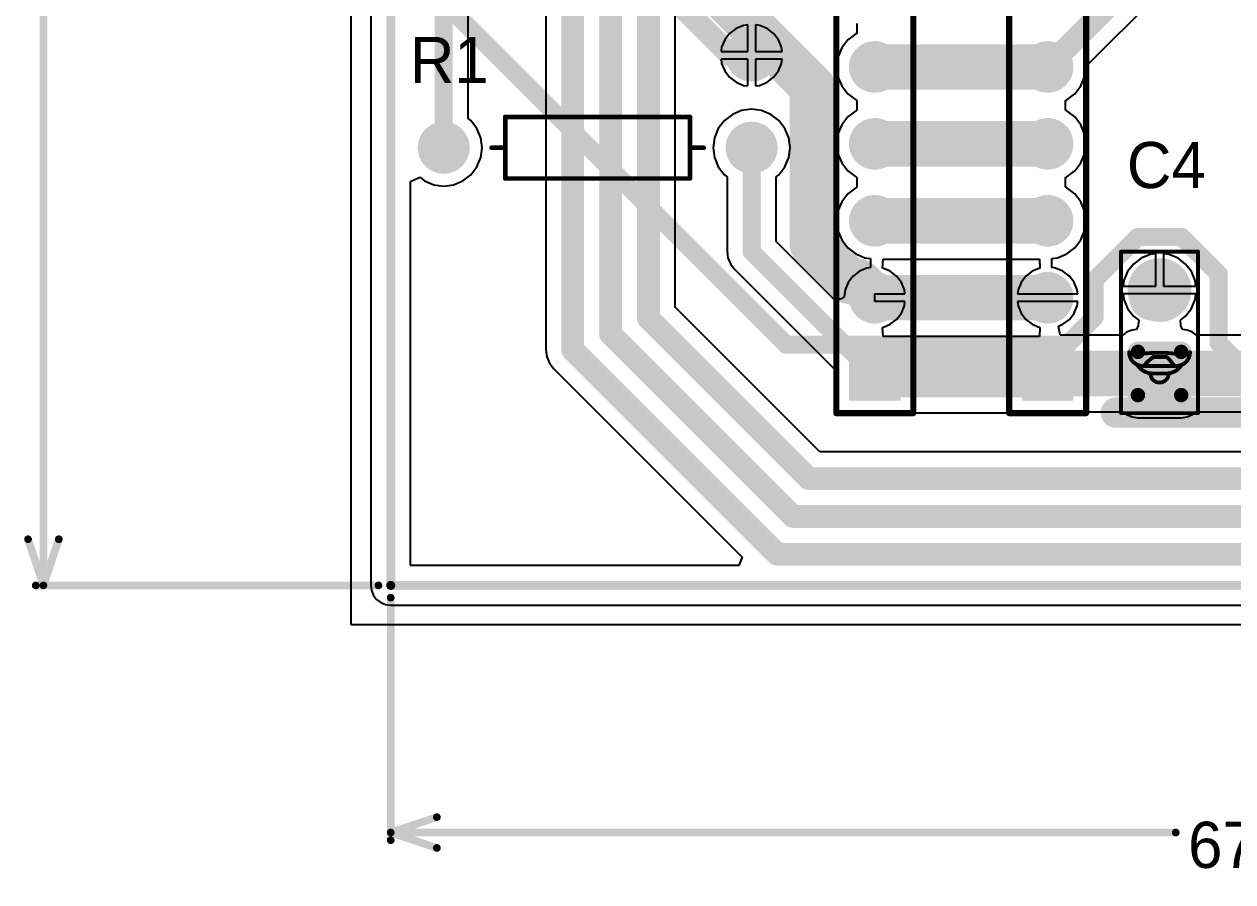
# Model space of a CAD drawing. Header units: millimetres. Extents: x 40 to 159, y 68 to 176.
# Drawn here: x 40 to 79.89, y 67.72 to 96.03 of the extents above; entities that cross this region are included whole.
import ezdxf

# ---------------------------------------------------------------- set-up
doc = ezdxf.new("R2010")
doc.units = ezdxf.units.MM
for name, color, linetype in [('BottomLayer', 5, 'Continuous'), ('BottomSolder', 6, 'Continuous'), ('KeepOutLayer', 6, 'Continuous'), ('Mechanical1', 6, 'Continuous'), ('Mechanical13', 56, 'Continuous'), ('MultiLayer', 9, 'Continuous'), ('PadHoleLayer', 156, 'Continuous'), ('TopLayer', 1, 'Continuous'), ('TopOverlay', 2, 'Continuous'), ('TopSolder', 216, 'Continuous')]:
    doc.layers.add(name, color=color, linetype=linetype)

# ---------------------------------------------------------------- blocks, each defined once
blk = doc.blocks.new('STM32F051C6B_______B_____8')
at = {"layer": 'BottomLayer', "const_width": 0.75}
for points in [[(-10.535, -15.25, 1), (-9.785, -15.25, 1)], [(-7.995, -15.25, 1), (-7.245, -15.25, 1)], [(-5.455, -15.25, 1), (-4.705, -15.25, 1)], [(-2.915, -15.25, 1), (-2.165, -15.25, 1)]]:
    blk.add_lwpolyline(points, format="xyb", close=True, dxfattribs=at)
at = {"layer": 'BottomLayer'}
blk.add_solid([(0.75, -14.5), (-0.75, -14.5), (0.75, -16), (-0.75, -16)], dxfattribs=at)
at = {"layer": 'BottomSolder', "const_width": 0.852}
for points in [[(-10.586, -15.25, 1), (-9.734, -15.25, 1)], [(-8.046, -15.25, 1), (-7.194, -15.25, 1)], [(-5.506, -15.25, 1), (-4.654, -15.25, 1)], [(-2.966, -15.25, 1), (-2.114, -15.25, 1)]]:
    blk.add_lwpolyline(points, format="xyb", close=True, dxfattribs=at)
at = {"layer": 'BottomSolder'}
blk.add_solid([(0.852, -14.398), (-0.852, -14.398), (0.852, -16.102), (-0.852, -16.102)], dxfattribs=at)
at = {"layer": 'MultiLayer', "const_width": 0.75}
for points in [[(-10.535, -15.25, 1), (-9.785, -15.25, 1)], [(-7.995, -15.25, 1), (-7.245, -15.25, 1)], [(-5.455, -15.25, 1), (-4.705, -15.25, 1)], [(-2.915, -15.25, 1), (-2.165, -15.25, 1)]]:
    blk.add_lwpolyline(points, format="xyb", close=True, dxfattribs=at)
at = {"layer": 'MultiLayer'}
blk.add_solid([(0.75, -14.5), (-0.75, -14.5), (0.75, -16), (-0.75, -16)], dxfattribs=at)
at = {"layer": 'PadHoleLayer', "const_width": 0.45}
for points in [[(-10.385, -15.25, 1), (-9.935, -15.25, 1)], [(-7.845, -15.25, 1), (-7.395, -15.25, 1)], [(-5.305, -15.25, 1), (-4.855, -15.25, 1)], [(-2.765, -15.25, 1), (-2.315, -15.25, 1)], [(-0.225, -15.25, 1), (0.225, -15.25, 1)]]:
    blk.add_lwpolyline(points, format="xyb", close=True, dxfattribs=at)
at = {"layer": 'TopLayer', "const_width": 0.75}
for points in [[(-10.535, -15.25, 1), (-9.785, -15.25, 1)], [(-7.995, -15.25, 1), (-7.245, -15.25, 1)], [(-5.455, -15.25, 1), (-4.705, -15.25, 1)], [(-2.915, -15.25, 1), (-2.165, -15.25, 1)]]:
    blk.add_lwpolyline(points, format="xyb", close=True, dxfattribs=at)
at = {"layer": 'TopLayer'}
blk.add_solid([(0.75, -14.5), (-0.75, -14.5), (0.75, -16), (-0.75, -16)], dxfattribs=at)
at = {"layer": 'TopOverlay'}
for points, const_width in [([(1.25, -13), (1.25, -2.25)], 1), ([(1.27, -13.98), (-59.69, -13.98)], 0.2), ([(1.27, -16.52), (1.27, -13.98)], 0.2), ([(-0.635, -16.52), (-59.69, -16.52)], 0.2), ([(1.27, -16.52), (-0.635, -16.52)], 0.2)]:
    blk.add_lwpolyline(points, dxfattribs=dict(at, const_width=const_width))
for points, const_width in [([(1, -13, 1), (1.5, -13, 1)], 0.5), ([(1.22, -13.98, 1), (1.32, -13.98, 1)], 0.1), ([(1.22, -13.98, 1), (1.32, -13.98, 1)], 0.1), ([(-0.685, -16.52, 1), (-0.585, -16.52, 1)], 0.1), ([(-0.685, -16.52, 1), (-0.585, -16.52, 1)], 0.1), ([(1.22, -16.52, 1), (1.32, -16.52, 1)], 0.1), ([(1.22, -16.52, 1), (1.32, -16.52, 1)], 0.1)]:
    blk.add_lwpolyline(points, format="xyb", close=True, dxfattribs=dict(at, const_width=const_width))
at = {"layer": 'TopSolder', "const_width": 0.852}
for points in [[(-10.586, -15.25, 1), (-9.734, -15.25, 1)], [(-8.046, -15.25, 1), (-7.194, -15.25, 1)], [(-5.506, -15.25, 1), (-4.654, -15.25, 1)], [(-2.966, -15.25, 1), (-2.114, -15.25, 1)]]:
    blk.add_lwpolyline(points, format="xyb", close=True, dxfattribs=at)
at = {"layer": 'TopSolder'}
blk.add_solid([(0.852, -14.398), (-0.852, -14.398), (0.852, -16.102), (-0.852, -16.102)], dxfattribs=at)
blk = doc.blocks.new('RESTH_AXIAL_0_4_14')
at = {"layer": 'BottomLayer', "const_width": 0.757}
for points in [[(-5.459, 0, 1), (-4.701, 0, 1)], [(4.701, 0, 1), (5.459, 0, 1)]]:
    blk.add_lwpolyline(points, format="xyb", close=True, dxfattribs=at)
at = {"layer": 'BottomSolder', "const_width": 0.859}
for points in [[(-5.509, 0, 1), (-4.651, 0, 1)], [(4.651, 0, 1), (5.509, 0, 1)]]:
    blk.add_lwpolyline(points, format="xyb", close=True, dxfattribs=at)
at = {"layer": 'MultiLayer', "const_width": 0.757}
for points in [[(-5.459, 0, 1), (-4.701, 0, 1)], [(4.701, 0, 1), (5.459, 0, 1)]]:
    blk.add_lwpolyline(points, format="xyb", close=True, dxfattribs=at)
at = {"layer": 'PadHoleLayer', "const_width": 0.457}
for points in [[(-5.309, 0, 1), (-4.851, 0, 1)], [(4.851, 0, 1), (5.309, 0, 1)]]:
    blk.add_lwpolyline(points, format="xyb", close=True, dxfattribs=at)
at = {"layer": 'TopLayer', "const_width": 0.757}
for points in [[(-5.459, 0, 1), (-4.701, 0, 1)], [(4.701, 0, 1), (5.459, 0, 1)]]:
    blk.add_lwpolyline(points, format="xyb", close=True, dxfattribs=at)
at = {"layer": 'TopOverlay', "const_width": 0.152}
for points in [[(-3.048, 1.016), (3.048, 1.016)], [(-3.048, -1.016), (-3.048, 1.016)], [(3.048, -1.016), (3.048, 1.016)], [(-3.5, 0), (-3.048, 0)], [(3.048, 0), (3.5, 0)], [(-3.048, -1.016), (3.048, -1.016)]]:
    blk.add_lwpolyline(points, dxfattribs=at)
at = {"layer": 'TopOverlay', "const_width": 0.0762}
for points in [[(-3.086, 1.016, 1), (-3.01, 1.016, 1)], [(-3.086, 1.016, 1), (-3.01, 1.016, 1)], [(3.01, 1.016, 1), (3.086, 1.016, 1)], [(3.01, 1.016, 1), (3.086, 1.016, 1)], [(-3.538, 0, 1), (-3.462, 0, 1)], [(-3.086, 0, 1), (-3.01, 0, 1)], [(3.01, 0, 1), (3.086, 0, 1)], [(3.462, 0, 1), (3.538, 0, 1)], [(-3.086, -1.016, 1), (-3.01, -1.016, 1)], [(-3.086, -1.016, 1), (-3.01, -1.016, 1)], [(3.01, -1.016, 1), (3.086, -1.016, 1)], [(3.01, -1.016, 1), (3.086, -1.016, 1)]]:
    blk.add_lwpolyline(points, format="xyb", close=True, dxfattribs=at)
at = {"layer": 'TopSolder', "const_width": 0.859}
for points in [[(-5.509, 0, 1), (-4.651, 0, 1)], [(4.651, 0, 1), (5.509, 0, 1)]]:
    blk.add_lwpolyline(points, format="xyb", close=True, dxfattribs=at)
blk = doc.blocks.new('HDR1X24_19')
at = {"layer": 'BottomLayer', "const_width": 0.75}
for points in [[(-10.535, 0, 1), (-9.785, 0, 1)], [(-7.995, 0, 1), (-7.245, 0, 1)], [(-5.455, 0, 1), (-4.705, 0, 1)], [(-2.915, 0, 1), (-2.165, 0, 1)]]:
    blk.add_lwpolyline(points, format="xyb", close=True, dxfattribs=at)
at = {"layer": 'BottomLayer'}
blk.add_solid([(0.75, 0.75), (-0.75, 0.75), (0.75, -0.75), (-0.75, -0.75)], dxfattribs=at)
at = {"layer": 'BottomSolder', "const_width": 0.852}
for points in [[(-10.586, 0, 1), (-9.734, 0, 1)], [(-8.046, 0, 1), (-7.194, 0, 1)], [(-5.506, 0, 1), (-4.654, 0, 1)], [(-2.966, 0, 1), (-2.114, 0, 1)]]:
    blk.add_lwpolyline(points, format="xyb", close=True, dxfattribs=at)
at = {"layer": 'BottomSolder'}
blk.add_solid([(0.852, 0.852), (-0.852, 0.852), (0.852, -0.852), (-0.852, -0.852)], dxfattribs=at)
at = {"layer": 'MultiLayer', "const_width": 0.75}
for points in [[(-10.535, 0, 1), (-9.785, 0, 1)], [(-7.995, 0, 1), (-7.245, 0, 1)], [(-5.455, 0, 1), (-4.705, 0, 1)], [(-2.915, 0, 1), (-2.165, 0, 1)]]:
    blk.add_lwpolyline(points, format="xyb", close=True, dxfattribs=at)
at = {"layer": 'MultiLayer'}
blk.add_solid([(0.75, 0.75), (-0.75, 0.75), (0.75, -0.75), (-0.75, -0.75)], dxfattribs=at)
at = {"layer": 'PadHoleLayer', "const_width": 0.45}
for points in [[(-10.385, 0, 1), (-9.935, 0, 1)], [(-7.845, 0, 1), (-7.395, 0, 1)], [(-5.305, 0, 1), (-4.855, 0, 1)], [(-2.765, 0, 1), (-2.315, 0, 1)], [(-0.225, 0, 1), (0.225, 0, 1)]]:
    blk.add_lwpolyline(points, format="xyb", close=True, dxfattribs=at)
at = {"layer": 'TopLayer', "const_width": 0.75}
for points in [[(-10.535, 0, 1), (-9.785, 0, 1)], [(-7.995, 0, 1), (-7.245, 0, 1)], [(-5.455, 0, 1), (-4.705, 0, 1)], [(-2.915, 0, 1), (-2.165, 0, 1)]]:
    blk.add_lwpolyline(points, format="xyb", close=True, dxfattribs=at)
at = {"layer": 'TopLayer'}
blk.add_solid([(0.75, 0.75), (-0.75, 0.75), (0.75, -0.75), (-0.75, -0.75)], dxfattribs=at)
at = {"layer": 'TopOverlay', "const_width": 0.2}
for points in [[(1.27, 1.27), (-59.69, 1.27)], [(1.27, -1.27), (1.27, 1.27)], [(-0.635, -1.27), (-59.69, -1.27)], [(1.27, -1.27), (-0.635, -1.27)]]:
    blk.add_lwpolyline(points, dxfattribs=at)
at = {"layer": 'TopOverlay', "const_width": 0.1}
for points in [[(1.22, 1.27, 1), (1.32, 1.27, 1)], [(1.22, 1.27, 1), (1.32, 1.27, 1)], [(-0.685, -1.27, 1), (-0.585, -1.27, 1)], [(-0.685, -1.27, 1), (-0.585, -1.27, 1)], [(1.22, -1.27, 1), (1.32, -1.27, 1)], [(1.22, -1.27, 1), (1.32, -1.27, 1)]]:
    blk.add_lwpolyline(points, format="xyb", close=True, dxfattribs=at)
at = {"layer": 'TopSolder', "const_width": 0.852}
for points in [[(-10.586, 0, 1), (-9.734, 0, 1)], [(-8.046, 0, 1), (-7.194, 0, 1)], [(-5.506, 0, 1), (-4.654, 0, 1)], [(-2.966, 0, 1), (-2.114, 0, 1)]]:
    blk.add_lwpolyline(points, format="xyb", close=True, dxfattribs=at)
at = {"layer": 'TopSolder'}
blk.add_solid([(0.852, 0.852), (-0.852, 0.852), (0.852, -0.852), (-0.852, -0.852)], dxfattribs=at)
blk = doc.blocks.new('CAPC500P450250X550_2_5___34')
at = {"layer": 'BottomLayer'}
for points, const_width in [([(-1.746, 0, 1), (-0.794, 0, 1)], 0.952), ([(0.651, 0.714, 1), (0.889, 0.714, 1)], 0.238), ([(2.079, 0.714, 1), (2.317, 0.714, 1)], 0.238), ([(0.651, -0.714, 1), (0.889, -0.714, 1)], 0.238), ([(2.079, -0.714, 1), (2.317, -0.714, 1)], 0.238)]:
    blk.add_lwpolyline(points, format="xyb", close=True, dxfattribs=dict(at, const_width=const_width))
for points in [[(2.198, 0.952), (0.77, 0.952), (2.198, -0.952), (0.77, -0.952)], [(2.437, 0.714), (0.532, 0.714), (2.437, -0.714), (0.532, -0.714)]]:
    blk.add_solid(points, dxfattribs=at)
at = {"layer": 'BottomSolder'}
for points, const_width in [([(-1.797, 0, 1), (-0.743, 0, 1)], 1.054), ([(0.6, 0.714, 1), (0.939, 0.714, 1)], 0.34), ([(2.029, 0.714, 1), (2.368, 0.714, 1)], 0.34), ([(0.6, -0.714, 1), (0.939, -0.714, 1)], 0.34), ([(2.029, -0.714, 1), (2.368, -0.714, 1)], 0.34)]:
    blk.add_lwpolyline(points, format="xyb", close=True, dxfattribs=dict(at, const_width=const_width))
for points in [[(2.198, 1.054), (0.77, 1.054), (2.198, -1.054), (0.77, -1.054)], [(2.538, 0.714), (0.43, 0.714), (2.538, -0.714), (0.43, -0.714)]]:
    blk.add_solid(points, dxfattribs=at)
at = {"layer": 'Mechanical13', "const_width": 0.127}
for points in [[(0.784, 1.003, -0.277409), (0.851, 0.935)], [(0.784, 1.003, -0.414214), (1.234, 0.553)], [(0.851, 0.935, -0.01671), (0.803, 0.203)], [(1.22, 0.718, -0.249202), (1.484, 0.217)], [(1.484, 0.3, -1), (1.484, -0.3)], [(0.851, -0.935, -0.001101), (0.803, -0.203)], [(1.234, -0.523, -0.067746), (0.937, -0.203)], [(1.484, -0.217, -0.252246), (1.216, -0.723)], [(1.234, -0.553, -0.414214), (0.784, -1.003)], [(0.851, -0.935, -0.274246), (0.784, -1.003)]]:
    blk.add_lwpolyline(points, format="xyb", dxfattribs=at)
at = {"layer": 'Mechanical13', "const_width": 0.0635}
for points in [[(0.752, 1.003, 1), (0.816, 1.003, 1)], [(0.752, 1.003, 1), (0.816, 1.003, 1)], [(0.82, 0.935, 1), (0.883, 0.935, 1)], [(0.82, 0.935, 1), (0.883, 0.935, 1)], [(1.157, 0.742, 1), (1.22, 0.742, 1)], [(1.036, 0.357, 1), (1.099, 0.357, 1)], [(1.036, 0.357, 1), (1.099, 0.357, 1)], [(1.075, 0.387, 1), (1.138, 0.387, 1)], [(1.075, 0.387, 1), (1.138, 0.387, 1)], [(1.109, 0.415, 1), (1.173, 0.415, 1)], [(1.109, 0.415, 1), (1.173, 0.415, 1)], [(1.138, 0.439, 1), (1.202, 0.439, 1)], [(1.138, 0.439, 1), (1.202, 0.439, 1)], [(1.162, 0.461, 1), (1.226, 0.461, 1)], [(1.162, 0.461, 1), (1.226, 0.461, 1)], [(1.177, 0.727, 1), (1.241, 0.727, 1)], [(1.177, 0.727, 1), (1.241, 0.727, 1)], [(1.18, 0.48, 1), (1.243, 0.48, 1)], [(1.18, 0.48, 1), (1.243, 0.48, 1)], [(1.184, 0.723, 1), (1.248, 0.723, 1)], [(1.189, 0.718, 1), (1.252, 0.718, 1)], [(1.192, 0.497, 1), (1.256, 0.497, 1)], [(1.192, 0.497, 1), (1.256, 0.497, 1)], [(1.2, 0.511, 1), (1.263, 0.511, 1)], [(1.2, 0.511, 1), (1.263, 0.511, 1)], [(1.202, 0.553, 1), (1.266, 0.553, 1)], [(1.202, 0.553, 1), (1.266, 0.553, 1)], [(1.202, 0.523, 1), (1.266, 0.523, 1)], [(0.771, 0.203, 1), (0.835, 0.203, 1)], [(0.771, 0.203, 1), (0.835, 0.203, 1)], [(0.906, 0.211, 1), (0.969, 0.211, 1)], [(0.906, 0.211, 1), (0.969, 0.211, 1)], [(0.906, 0.203, 1), (0.969, 0.203, 1)], [(0.906, 0.203, 1), (0.969, 0.203, 1)], [(0.907, 0.218, 1), (0.971, 0.218, 1)], [(0.907, 0.218, 1), (0.971, 0.218, 1)], [(0.91, 0.229, 1), (0.974, 0.229, 1)], [(0.91, 0.229, 1), (0.974, 0.229, 1)], [(0.915, 0.238, 1), (0.978, 0.238, 1)], [(0.915, 0.238, 1), (0.978, 0.238, 1)], [(0.924, 0.254, 1), (0.988, 0.254, 1)], [(0.924, 0.254, 1), (0.988, 0.254, 1)], [(0.935, 0.268, 1), (0.999, 0.268, 1)], [(0.935, 0.268, 1), (0.999, 0.268, 1)], [(0.947, 0.281, 1), (1.01, 0.281, 1)], [(0.947, 0.281, 1), (1.01, 0.281, 1)], [(0.959, 0.292, 1), (1.022, 0.292, 1)], [(0.959, 0.292, 1), (1.022, 0.292, 1)], [(0.998, 0.327, 1), (1.062, 0.327, 1)], [(0.998, 0.327, 1), (1.062, 0.327, 1)], [(1.452, 0.3, 1), (1.516, 0.3, 1)], [(1.452, 0.217, 1), (1.516, 0.217, 1)], [(1.452, 0.217, 1), (1.516, 0.217, 1)], [(0.771, -0.203, 1), (0.835, -0.203, 1)], [(0.771, -0.203, 1), (0.835, -0.203, 1)], [(0.906, -0.203, 1), (0.969, -0.203, 1)], [(0.906, -0.203, 1), (0.969, -0.203, 1)], [(1.452, -0.217, 1), (1.515, -0.217, 1)], [(1.452, -0.217, 1), (1.515, -0.217, 1)], [(1.452, -0.3, 1), (1.516, -0.3, 1)], [(1.158, -0.741, 1), (1.222, -0.741, 1)], [(1.182, -0.724, 1), (1.246, -0.724, 1)], [(1.182, -0.724, 1), (1.246, -0.724, 1)], [(1.184, -0.723, 1), (1.247, -0.723, 1)], [(1.184, -0.723, 1), (1.247, -0.723, 1)], [(1.202, -0.523, 1), (1.266, -0.523, 1)], [(1.202, -0.553, 1), (1.266, -0.553, 1)], [(1.202, -0.553, 1), (1.266, -0.553, 1)], [(0.752, -1.003, 1), (0.816, -1.003, 1)], [(0.752, -1.003, 1), (0.816, -1.003, 1)], [(0.82, -0.935, 1), (0.883, -0.935, 1)], [(0.82, -0.935, 1), (0.883, -0.935, 1)]]:
    blk.add_lwpolyline(points, format="xyb", close=True, dxfattribs=at)
at = {"layer": 'Mechanical13', "const_width": 0.127}
for points in [[(1.209, 0.727), (1.189, 0.742)], [(1.03, 0.327), (1.067, 0.357)], [(1.067, 0.357), (1.106, 0.387)], [(1.106, 0.387), (1.141, 0.415)], [(1.141, 0.415), (1.17, 0.439)], [(1.17, 0.439), (1.194, 0.461)], [(1.194, 0.461), (1.211, 0.48)], [(1.216, 0.723), (1.209, 0.727)], [(1.211, 0.48), (1.224, 0.497)], [(1.224, 0.497), (1.232, 0.511)], [(1.232, 0.511), (1.234, 0.523)], [(1.234, -0.553), (1.234, 0.553)], [(0.803, -0.203), (0.803, 0.203)], [(0.938, 0.211), (0.939, 0.218)], [(0.937, 0.203), (0.938, 0.211)], [(0.937, -0.203), (0.937, 0.203)], [(0.939, 0.218), (0.942, 0.229)], [(0.942, 0.229), (0.946, 0.238)], [(0.946, 0.238), (0.956, 0.254)], [(0.956, 0.254), (0.967, 0.268)], [(0.967, 0.268), (0.979, 0.281)], [(0.979, 0.281), (0.99, 0.292)], [(0.99, 0.292), (1.03, 0.327)], [(1.484, -0.217), (1.484, 0.217)], [(1.19, -0.741), (1.214, -0.724)], [(1.214, -0.724), (1.216, -0.723)]]:
    blk.add_lwpolyline(points, dxfattribs=at)
at = {"layer": 'MultiLayer'}
for points, const_width in [([(-1.746, 0, 1), (-0.794, 0, 1)], 0.952), ([(0.651, 0.714, 1), (0.889, 0.714, 1)], 0.238), ([(2.079, 0.714, 1), (2.317, 0.714, 1)], 0.238), ([(0.651, -0.714, 1), (0.889, -0.714, 1)], 0.238), ([(2.079, -0.714, 1), (2.317, -0.714, 1)], 0.238)]:
    blk.add_lwpolyline(points, format="xyb", close=True, dxfattribs=dict(at, const_width=const_width))
for points in [[(2.198, 0.952), (0.77, 0.952), (2.198, -0.952), (0.77, -0.952)], [(2.437, 0.714), (0.532, 0.714), (2.437, -0.714), (0.532, -0.714)]]:
    blk.add_solid(points, dxfattribs=at)
at = {"layer": 'PadHoleLayer', "const_width": 0.4}
for points in [[(-1.47, 0, 1), (-1.07, 0, 1)], [(1.284, 0, 1), (1.684, 0, 1)]]:
    blk.add_lwpolyline(points, format="xyb", close=True, dxfattribs=at)
at = {"layer": 'TopLayer'}
for points, const_width in [([(-1.746, 0, 1), (-0.794, 0, 1)], 0.952), ([(0.651, 0.714, 1), (0.889, 0.714, 1)], 0.238), ([(2.079, 0.714, 1), (2.317, 0.714, 1)], 0.238), ([(0.651, -0.714, 1), (0.889, -0.714, 1)], 0.238), ([(2.079, -0.714, 1), (2.317, -0.714, 1)], 0.238)]:
    blk.add_lwpolyline(points, format="xyb", close=True, dxfattribs=dict(at, const_width=const_width))
for points in [[(2.198, 0.952), (0.77, 0.952), (2.198, -0.952), (0.77, -0.952)], [(2.437, 0.714), (0.532, 0.714), (2.437, -0.714), (0.532, -0.714)]]:
    blk.add_solid(points, dxfattribs=at)
at = {"layer": 'TopOverlay', "const_width": 0.127}
for points in [[(2.794, 1.27), (-2.54, 1.27)], [(-2.54, -1.27), (-2.54, 1.27)], [(2.794, -1.27), (2.794, 1.27)], [(2.794, -1.27), (-2.54, -1.27)]]:
    blk.add_lwpolyline(points, dxfattribs=at)
at = {"layer": 'TopOverlay', "const_width": 0.0635}
for points in [[(-2.572, 1.27, 1), (-2.508, 1.27, 1)], [(-2.572, 1.27, 1), (-2.508, 1.27, 1)], [(2.762, 1.27, 1), (2.826, 1.27, 1)], [(2.762, 1.27, 1), (2.826, 1.27, 1)], [(-2.572, -1.27, 1), (-2.508, -1.27, 1)], [(-2.572, -1.27, 1), (-2.508, -1.27, 1)], [(2.762, -1.27, 1), (2.826, -1.27, 1)], [(2.762, -1.27, 1), (2.826, -1.27, 1)]]:
    blk.add_lwpolyline(points, format="xyb", close=True, dxfattribs=at)
at = {"layer": 'TopSolder'}
for points, const_width in [([(-1.797, 0, 1), (-0.743, 0, 1)], 1.054), ([(0.6, 0.714, 1), (0.939, 0.714, 1)], 0.34), ([(2.029, 0.714, 1), (2.368, 0.714, 1)], 0.34), ([(0.6, -0.714, 1), (0.939, -0.714, 1)], 0.34), ([(2.029, -0.714, 1), (2.368, -0.714, 1)], 0.34)]:
    blk.add_lwpolyline(points, format="xyb", close=True, dxfattribs=dict(at, const_width=const_width))
for points in [[(2.198, 1.054), (0.77, 1.054), (2.198, -1.054), (0.77, -1.054)], [(2.538, 0.714), (0.43, 0.714), (2.538, -0.714), (0.43, -0.714)]]:
    blk.add_solid(points, dxfattribs=at)

msp = doc.modelspace()

# ---------------------------------------------------------------- linework, layer by layer
at = {"layer": 'BottomLayer'}
for p, q in [((50.8, 76.2), (50.8, 166.2)), ((51.444, 162.068), (51.444, 77.5)), ((57.222, 107.203), (57.222, 85.278)), ((61.488, 86.679), (61.488, 99.58)), ((75.036, 94.626), (78.461, 98.051)), ((54.655, 92.913), (54.655, 96.54)), ((63.283, 95.721), (63.121, 95.508)), ((63.496, 95.883), (63.283, 95.721)), ((63.743, 95.986), (63.496, 95.883)), ((63.881, 96.004), (63.743, 95.986)), ((63.881, 95.123), (63.881, 96.004)), ((64.273, 95.986), (64.135, 96.004)), ((64.135, 96.004), (64.135, 95.123)), ((64.52, 95.883), (64.273, 95.986)), ((64.733, 95.721), (64.52, 95.883)), ((64.895, 95.508), (64.733, 95.721)), ((67.48, 95.723), (67.442, 95.707)), ((67.48, 96.047), (67.48, 95.723)), ((63.121, 95.508), (63.018, 95.261)), ((64.998, 95.261), (64.895, 95.508)), ((67.18, 95.507), (66.98, 95.245)), ((67.442, 95.707), (67.18, 95.507)), ((63.018, 95.261), (63, 95.123)), ((63, 95.123), (63.881, 95.123)), ((64.135, 95.123), (65.016, 95.123)), ((65.016, 95.123), (64.998, 95.261)), ((66.854, 94.941), (66.811, 94.615)), ((66.98, 95.245), (66.854, 94.941)), ((63.881, 94.869), (63, 94.869)), ((63, 94.869), (63.018, 94.731)), ((63.018, 94.731), (63.121, 94.484)), ((63.881, 93.988), (63.881, 94.869)), ((65.016, 94.869), (64.135, 94.869)), ((64.135, 94.869), (64.135, 93.988)), ((64.895, 94.484), (64.998, 94.731)), ((64.998, 94.731), (65.016, 94.869)), ((66.811, 94.615), (66.854, 94.289)), ((74.995, 94.289), (75.038, 94.615)), ((75.038, 94.615), (75.036, 94.626)), ((63.121, 94.484), (63.283, 94.271)), ((63.283, 94.271), (63.496, 94.109)), ((64.52, 94.109), (64.733, 94.271)), ((64.733, 94.271), (64.895, 94.484)), ((66.854, 94.289), (66.98, 93.985)), ((74.869, 93.985), (74.995, 94.289)), ((63.496, 94.109), (63.743, 94.006)), ((63.743, 94.006), (63.881, 93.988)), ((64.135, 93.988), (64.273, 94.006)), ((64.273, 94.006), (64.52, 94.109)), ((66.98, 93.985), (67.18, 93.723)), ((67.18, 93.723), (67.442, 93.523)), ((74.407, 93.523), (74.669, 93.723)), ((74.669, 93.723), (74.869, 93.985)), ((67.442, 93.523), (67.48, 93.507)), ((67.48, 93.507), (67.48, 93.183)), ((74.369, 93.507), (74.407, 93.523)), ((74.369, 93.183), (74.369, 93.507)), ((63.374, 93.046), (63.111, 92.845)), ((63.68, 93.173), (63.374, 93.046)), ((64.008, 93.216), (63.68, 93.173)), ((64.336, 93.173), (64.008, 93.216)), ((64.642, 93.046), (64.336, 93.173)), ((64.905, 92.845), (64.642, 93.046)), ((67.18, 92.967), (66.98, 92.705)), ((67.442, 93.167), (67.18, 92.967)), ((67.48, 93.183), (67.442, 93.167)), ((74.407, 93.167), (74.369, 93.183)), ((74.669, 92.967), (74.407, 93.167)), ((74.869, 92.705), (74.669, 92.967)), ((54.745, 92.845), (54.655, 92.913)), ((54.946, 92.582), (54.745, 92.845)), ((55.073, 92.276), (54.946, 92.582)), ((62.91, 92.582), (62.783, 92.276)), ((63.111, 92.845), (62.91, 92.582)), ((65.106, 92.582), (64.905, 92.845)), ((65.233, 92.276), (65.106, 92.582)), ((66.98, 92.705), (66.854, 92.401)), ((74.995, 92.401), (74.869, 92.705)), ((55.116, 91.948), (55.073, 92.276)), ((62.783, 92.276), (62.74, 91.948)), ((65.276, 91.948), (65.233, 92.276)), ((66.854, 92.401), (66.811, 92.075)), ((75.038, 92.075), (74.995, 92.401)), ((55.073, 91.62), (55.116, 91.948)), ((62.74, 91.948), (62.783, 91.62)), ((65.233, 91.62), (65.276, 91.948)), ((66.811, 92.075), (66.854, 91.749)), ((66.854, 91.749), (66.98, 91.445)), ((74.869, 91.445), (74.995, 91.749)), ((74.995, 91.749), (75.038, 92.075)), ((54.946, 91.314), (55.073, 91.62)), ((62.783, 91.62), (62.91, 91.314)), ((65.106, 91.314), (65.233, 91.62)), ((66.98, 91.445), (67.18, 91.183)), ((74.669, 91.183), (74.869, 91.445)), ((52.756, 90.836), (53.056, 90.972)), ((53.056, 90.972), (53.214, 90.85)), ((54.482, 90.85), (54.745, 91.051)), ((54.745, 91.051), (54.946, 91.314)), ((62.91, 91.314), (63.111, 91.051)), ((63.111, 91.051), (63.201, 90.983)), ((63.201, 90.983), (63.201, 88.519)), ((64.815, 90.983), (64.905, 91.051)), ((64.815, 88.853), (64.815, 90.983)), ((64.905, 91.051), (65.106, 91.314)), ((67.18, 91.183), (67.442, 90.983)), ((67.442, 90.983), (67.48, 90.967)), ((67.48, 90.967), (67.48, 90.643)), ((74.369, 90.967), (74.407, 90.983)), ((74.369, 90.643), (74.369, 90.967)), ((74.407, 90.983), (74.669, 91.183)), ((52.756, 78.156), (52.756, 90.836)), ((53.214, 90.85), (53.52, 90.723)), ((53.52, 90.723), (53.848, 90.68)), ((53.848, 90.68), (54.176, 90.723)), ((54.176, 90.723), (54.482, 90.85)), ((67.442, 90.627), (67.18, 90.427)), ((67.48, 90.643), (67.442, 90.627)), ((74.407, 90.627), (74.369, 90.643)), ((74.669, 90.427), (74.407, 90.627)), ((66.98, 90.165), (66.854, 89.861)), ((67.18, 90.427), (66.98, 90.165)), ((74.869, 90.165), (74.669, 90.427)), ((74.995, 89.861), (74.869, 90.165)), ((66.854, 89.861), (66.811, 89.535)), ((75.038, 89.535), (74.995, 89.861)), ((66.811, 89.535), (66.854, 89.209)), ((74.995, 89.209), (75.038, 89.535)), ((66.854, 89.209), (66.98, 88.905)), ((74.869, 88.905), (74.995, 89.209)), ((66.769, 86.899), (64.815, 88.853)), ((66.98, 88.905), (67.18, 88.643)), ((67.18, 88.643), (67.442, 88.443)), ((74.407, 88.443), (74.669, 88.643)), ((74.669, 88.643), (74.869, 88.905)), ((63.201, 88.519), (63.229, 88.31)), ((63.229, 88.31), (63.309, 88.116)), ((67.442, 88.443), (67.746, 88.317)), ((67.746, 88.317), (67.935, 88.292)), ((67.935, 88.292), (67.935, 87.99)), ((68.326, 87.974), (68.346, 88.274)), ((68.346, 88.274), (73.503, 88.274)), ((73.503, 88.274), (73.523, 87.974)), ((73.914, 88.292), (74.103, 88.317)), ((73.914, 87.99), (73.914, 88.292)), ((74.103, 88.317), (74.407, 88.443)), ((76.862, 88.303), (76.61, 88.109)), ((77.155, 88.424), (76.862, 88.303)), ((77.343, 88.449), (77.155, 88.424)), ((77.343, 87.376), (77.343, 88.449)), ((77.785, 88.424), (77.597, 88.449)), ((77.597, 88.449), (77.597, 87.376)), ((78.078, 88.303), (77.785, 88.424)), ((78.33, 88.109), (78.078, 88.303)), ((63.309, 88.116), (63.437, 87.948)), ((63.437, 87.948), (66.822, 84.564)), ((67.566, 87.872), (67.356, 87.711)), ((67.81, 87.973), (67.566, 87.872)), ((67.935, 87.99), (67.81, 87.973)), ((68.334, 87.973), (68.326, 87.974)), ((68.578, 87.872), (68.334, 87.973)), ((68.788, 87.711), (68.578, 87.872)), ((73.271, 87.872), (73.061, 87.711)), ((73.515, 87.973), (73.271, 87.872)), ((73.523, 87.974), (73.515, 87.973)), ((74.039, 87.973), (73.914, 87.99)), ((74.283, 87.872), (74.039, 87.973)), ((74.493, 87.711), (74.283, 87.872)), ((76.416, 87.857), (76.295, 87.564)), ((76.61, 88.109), (76.416, 87.857)), ((78.524, 87.857), (78.33, 88.109)), ((78.645, 87.564), (78.524, 87.857)), ((67.195, 87.501), (67.094, 87.257)), ((67.356, 87.711), (67.195, 87.501)), ((68.949, 87.501), (68.788, 87.711)), ((69.05, 87.257), (68.949, 87.501)), ((72.9, 87.501), (72.799, 87.257)), ((73.061, 87.711), (72.9, 87.501)), ((74.654, 87.501), (74.493, 87.711)), ((74.755, 87.257), (74.654, 87.501)), ((76.295, 87.564), (76.27, 87.376)), ((76.27, 87.376), (77.343, 87.376)), ((77.597, 87.376), (78.67, 87.376)), ((78.67, 87.376), (78.645, 87.564)), ((66.967, 86.964), (66.769, 86.899)), ((67.064, 87.029), (66.967, 86.964)), ((67.094, 87.257), (67.064, 87.029)), ((68.072, 86.868), (68.072, 87.122)), ((68.072, 87.122), (69.068, 87.122)), ((69.068, 87.122), (69.05, 87.257)), ((72.799, 87.257), (72.781, 87.122)), ((72.781, 87.122), (74.773, 87.122)), ((74.773, 87.122), (74.755, 87.257)), ((78.67, 87.122), (76.27, 87.122)), ((76.27, 87.122), (76.295, 86.934)), ((78.645, 86.934), (78.67, 87.122)), ((66.259, 81.908), (61.488, 86.679)), ((69.068, 86.868), (68.072, 86.868)), ((68.949, 86.489), (69.05, 86.733)), ((69.05, 86.733), (69.068, 86.868)), ((74.773, 86.868), (72.781, 86.868)), ((72.781, 86.868), (72.799, 86.733)), ((72.799, 86.733), (72.9, 86.489)), ((74.654, 86.489), (74.755, 86.733)), ((74.755, 86.733), (74.773, 86.868)), ((76.295, 86.934), (76.416, 86.641)), ((76.416, 86.641), (76.61, 86.389)), ((78.33, 86.389), (78.524, 86.641)), ((78.524, 86.641), (78.645, 86.934)), ((68.578, 86.118), (68.788, 86.279)), ((68.788, 86.279), (68.949, 86.489)), ((72.9, 86.489), (73.061, 86.279)), ((73.061, 86.279), (73.271, 86.118)), ((74.283, 86.118), (74.493, 86.279)), ((74.493, 86.279), (74.654, 86.489)), ((76.61, 86.389), (76.785, 86.254)), ((76.785, 86.254), (76.768, 86.081)), ((78.155, 86.254), (78.33, 86.389)), ((78.172, 86.081), (78.155, 86.254)), ((68.326, 86.016), (68.334, 86.017)), ((68.346, 85.716), (68.326, 86.016)), ((68.334, 86.017), (68.578, 86.118)), ((73.271, 86.118), (73.515, 86.017)), ((73.515, 86.017), (73.513, 85.716)), ((74.133, 86.056), (74.283, 86.118)), ((74.193, 85.756), (74.133, 86.056)), ((76.255, 85.756), (74.193, 85.756)), ((76.383, 85.854), (76.255, 85.756)), ((76.563, 85.929), (76.383, 85.854)), ((76.712, 85.948), (76.563, 85.929)), ((76.768, 86.081), (76.712, 85.948)), ((78.228, 85.948), (78.172, 86.081)), ((78.377, 85.929), (78.228, 85.948)), ((78.557, 85.854), (78.377, 85.929)), ((78.685, 85.756), (78.557, 85.854)), ((81.28, 85.756), (78.685, 85.756)), ((73.513, 85.716), (68.346, 85.716)), ((57.222, 85.278), (57.253, 85.05)), ((57.253, 85.05), (57.341, 84.837)), ((57.341, 84.837), (57.481, 84.654)), ((57.481, 84.654), (63.702, 78.433)), ((66.822, 84.564), (66.822, 84.537)), ((66.822, 84.537), (66.811, 84.455)), ((66.811, 84.455), (66.822, 84.373)), ((66.822, 84.373), (66.822, 83.205)), ((66.822, 83.205), (67.99, 83.205)), ((67.99, 83.205), (68.072, 83.194)), ((68.072, 83.194), (73.777, 83.194)), ((73.777, 83.194), (73.859, 83.205)), ((73.859, 83.205), (75.027, 83.205)), ((75.027, 83.205), (75.027, 83.234)), ((75.027, 83.234), (76.255, 83.234)), ((76.255, 83.234), (76.383, 83.136)), ((76.383, 83.136), (76.563, 83.061)), ((76.563, 83.061), (76.756, 83.036)), ((76.756, 83.036), (78.184, 83.036)), ((78.184, 83.036), (78.377, 83.061)), ((78.377, 83.061), (78.557, 83.136)), ((78.557, 83.136), (78.685, 83.234)), ((78.685, 83.234), (87.777, 83.234)), ((104.408, 81.908), (66.259, 81.908)), ((63.702, 78.433), (63.587, 78.156)), ((63.587, 78.156), (52.756, 78.156)), ((51.444, 77.5), (51.467, 77.33)), ((51.467, 77.33), (51.532, 77.172)), ((51.532, 77.172), (51.636, 77.036)), ((51.636, 77.036), (51.772, 76.932)), ((51.772, 76.932), (51.93, 76.867)), ((51.93, 76.867), (52.1, 76.844)), ((52.1, 76.844), (119.5, 76.844)), ((120.8, 76.2), (50.8, 76.2))]:
    msp.add_line(p, q, dxfattribs=at)
for points, const_width in [([(58.105, 85.278), (58.105, 112.837)], 0.75), ([(59.355, 85.796), (59.355, 105.087)], 0.75), ([(60.605, 86.314), (60.605, 101.696)], 0.75), ([(73.777, 94.615), (77.837, 98.675)], 0.75), ([(62.23, 97.74), (66.015, 93.955)], 1.5), ([(53.848, 91.948), (53.848, 96.901)], 0.6), ([(68.072, 94.615), (73.777, 94.615)], 1.5), ([(66.015, 88.764), (66.015, 93.955)], 1.5), ([(68.072, 92.075), (73.777, 92.075)], 1.5), ([(64.008, 88.519), (64.008, 91.948)], 0.6), ([(68.072, 89.535), (73.777, 89.535)], 1.5), ([(66.015, 88.764), (67.244, 87.535)], 1.5), ([(64.008, 88.519), (68.072, 84.455)], 0.6), ([(67.244, 87.535), (67.532, 87.535)], 1.5), ([(67.532, 87.535), (68.072, 86.995)], 1.5), ([(68.072, 86.995), (73.777, 86.995)], 1.5), ([(77.216, 86.995), (77.47, 87.249)], 1.5), ([(60.605, 86.314), (65.894, 81.025)], 0.75), ([(59.355, 85.796), (65.376, 79.775)], 0.75), ([(58.105, 85.278), (64.858, 78.525)], 0.75), ([(68.072, 84.455), (73.777, 84.455)], 1.5), ([(73.817, 84.495), (77.47, 84.495)], 1.5), ([(77.47, 84.495), (87.423, 84.495)], 1.5), ([(65.894, 81.025), (104.774, 81.025)], 0.75), ([(65.376, 79.775), (105.556, 79.775)], 0.75), ([(64.858, 78.525), (106.074, 78.525)], 0.75)]:
    msp.add_lwpolyline(points, dxfattribs=dict(at, const_width=const_width))
for points, const_width in [([(63.627, 94.996, 1), (64.389, 94.996, 1)], 0.762), ([(67.697, 94.615, 1), (68.447, 94.615, 1)], 0.75), ([(73.402, 94.615, 1), (74.152, 94.615, 1)], 0.75), ([(73.589, 94.615, 1), (73.965, 94.615, 1)], 0.375), ([(65.64, 93.955, 1), (66.39, 93.955, 1)], 0.75), ([(65.64, 93.955, 1), (66.39, 93.955, 1)], 0.75), ([(67.697, 92.075, 1), (68.447, 92.075, 1)], 0.75), ([(73.402, 92.075, 1), (74.152, 92.075, 1)], 0.75), ([(53.698, 91.948, 1), (53.998, 91.948, 1)], 0.3), ([(63.858, 91.948, 1), (64.158, 91.948, 1)], 0.3), ([(67.697, 89.535, 1), (68.447, 89.535, 1)], 0.75), ([(73.402, 89.535, 1), (74.152, 89.535, 1)], 0.75), ([(65.64, 88.764, 1), (66.39, 88.764, 1)], 0.75), ([(65.64, 88.764, 1), (66.39, 88.764, 1)], 0.75), ([(63.858, 88.519, 1), (64.158, 88.519, 1)], 0.3), ([(63.858, 88.519, 1), (64.158, 88.519, 1)], 0.3), ([(66.869, 87.535, 1), (67.619, 87.535, 1)], 0.75), ([(66.869, 87.535, 1), (67.619, 87.535, 1)], 0.75), ([(67.157, 87.535, 1), (67.907, 87.535, 1)], 0.75), ([(67.157, 87.535, 1), (67.907, 87.535, 1)], 0.75), ([(67.697, 86.995, 1), (68.447, 86.995, 1)], 0.75), ([(67.697, 86.995, 1), (68.447, 86.995, 1)], 0.75), ([(73.402, 86.995, 1), (74.152, 86.995, 1)], 0.75), ([(76.841, 86.995, 1), (77.591, 86.995, 1)], 0.75), ([(77.095, 87.249, 1), (77.845, 87.249, 1)], 0.75), ([(60.417, 86.314, 1), (60.792, 86.314, 1)], 0.375), ([(60.417, 86.314, 1), (60.792, 86.314, 1)], 0.375), ([(59.167, 85.796, 1), (59.542, 85.796, 1)], 0.375), ([(59.167, 85.796, 1), (59.542, 85.796, 1)], 0.375), ([(57.917, 85.278, 1), (58.292, 85.278, 1)], 0.375), ([(57.917, 85.278, 1), (58.292, 85.278, 1)], 0.375), ([(67.697, 84.455, 1), (68.447, 84.455, 1)], 0.75), ([(73.402, 84.455, 1), (74.152, 84.455, 1)], 0.75), ([(73.442, 84.495, 1), (74.192, 84.495, 1)], 0.75), ([(77.095, 84.495, 1), (77.845, 84.495, 1)], 0.75), ([(77.095, 84.495, 1), (77.845, 84.495, 1)], 0.75), ([(67.922, 84.455, 1), (68.222, 84.455, 1)], 0.3), ([(65.706, 81.025, 1), (66.081, 81.025, 1)], 0.375), ([(65.706, 81.025, 1), (66.081, 81.025, 1)], 0.375), ([(65.188, 79.775, 1), (65.563, 79.775, 1)], 0.375), ([(65.188, 79.775, 1), (65.563, 79.775, 1)], 0.375), ([(64.671, 78.525, 1), (65.046, 78.525, 1)], 0.375), ([(64.671, 78.525, 1), (65.046, 78.525, 1)], 0.375)]:
    msp.add_lwpolyline(points, format="xyb", close=True, dxfattribs=dict(at, const_width=const_width))
at = {"layer": 'BottomSolder', "const_width": 0.864}
msp.add_lwpolyline([(63.576, 94.996, 1), (64.44, 94.996, 1)], format="xyb", close=True, dxfattribs=at)
at = {"layer": 'KeepOutLayer', "const_width": 0.3}
for points in [[(52.1, 77.5), (52.1, 164.9)], [(52.1, 77.5), (119.5, 77.5)]]:
    msp.add_lwpolyline(points, dxfattribs=at)
at = {"layer": 'KeepOutLayer', "const_width": 0.15}
msp.add_lwpolyline([(52.025, 77.5, 1), (52.175, 77.5, 1)], format="xyb", close=True, dxfattribs=at)
msp.add_lwpolyline([(52.025, 77.5, 1), (52.175, 77.5, 1)], format="xyb", close=True, dxfattribs=at)
at = {"layer": 'Mechanical1', "const_width": 0.254}
for points in [[(40.64, 77.5), (40.64, 113.404)], [(40.132, 79.024), (40.64, 77.5)], [(40.64, 77.5), (41.148, 79.024)], [(40.386, 77.5), (51.696, 77.5)], [(52.1, 69.088), (52.1, 77.096)], [(52.1, 69.342), (53.624, 69.85)], [(52.1, 69.342), (78.004, 69.342)], [(52.1, 69.342), (53.624, 68.834)]]:
    msp.add_lwpolyline(points, dxfattribs=at)
at = {"layer": 'Mechanical1', "const_width": 0.127}
for points in [[(40.069, 79.024, 1), (40.196, 79.024, 1)], [(41.084, 79.024, 1), (41.212, 79.024, 1)], [(40.322, 77.5, 1), (40.45, 77.5, 1)], [(40.577, 77.5, 1), (40.703, 77.5, 1)], [(40.577, 77.5, 1), (40.703, 77.5, 1)], [(40.577, 77.5, 1), (40.703, 77.5, 1)], [(51.633, 77.5, 1), (51.76, 77.5, 1)], [(52.036, 77.096, 1), (52.163, 77.096, 1)], [(53.56, 69.85, 1), (53.687, 69.85, 1)], [(52.036, 69.342, 1), (52.163, 69.342, 1)], [(52.036, 69.342, 1), (52.163, 69.342, 1)], [(52.036, 69.342, 1), (52.163, 69.342, 1)], [(77.941, 69.342, 1), (78.068, 69.342, 1)], [(52.036, 69.088, 1), (52.163, 69.088, 1)], [(53.56, 68.834, 1), (53.687, 68.834, 1)]]:
    msp.add_lwpolyline(points, format="xyb", close=True, dxfattribs=at)
at = {"layer": 'MultiLayer', "const_width": 0.762}
msp.add_lwpolyline([(63.627, 94.996, 1), (64.389, 94.996, 1)], format="xyb", close=True, dxfattribs=at)
at = {"layer": 'PadHoleLayer', "const_width": 0.381}
msp.add_lwpolyline([(63.818, 94.996, 1), (64.198, 94.996, 1)], format="xyb", close=True, dxfattribs=at)
at = {"layer": 'TopLayer'}
for points, const_width in [([(59.355, 98.954), (63.313, 94.996)], 0.75), ([(53.391, 97.212), (65.158, 85.445)], 0.6), ([(75.327, 87.584), (76.744, 89.001)], 0.6), ([(76.744, 89.001), (78.196, 89.001)], 0.6), ([(78.196, 89.001), (79.421, 87.777)], 0.6), ([(75.327, 86.353), (75.327, 87.584)], 0.6), ([(79.421, 85.497), (79.421, 87.777)], 0.6), ([(74.419, 85.445), (75.327, 86.353)], 0.6), ([(79.421, 85.497), (83.263, 81.655)], 0.6), ([(65.158, 85.445), (74.419, 85.445)], 0.6)]:
    msp.add_lwpolyline(points, dxfattribs=dict(at, const_width=const_width))
for points, const_width in [([(63.627, 94.996, 1), (64.389, 94.996, 1)], 0.762), ([(63.125, 94.996, 1), (63.5, 94.996, 1)], 0.375), ([(76.594, 89.001, 1), (76.894, 89.001, 1)], 0.3), ([(76.594, 89.001, 1), (76.894, 89.001, 1)], 0.3), ([(78.046, 89.001, 1), (78.346, 89.001, 1)], 0.3), ([(78.046, 89.001, 1), (78.346, 89.001, 1)], 0.3), ([(75.177, 87.584, 1), (75.477, 87.584, 1)], 0.3), ([(75.177, 87.584, 1), (75.477, 87.584, 1)], 0.3), ([(79.271, 87.777, 1), (79.571, 87.777, 1)], 0.3), ([(79.271, 87.777, 1), (79.571, 87.777, 1)], 0.3), ([(75.177, 86.353, 1), (75.477, 86.353, 1)], 0.3), ([(75.177, 86.353, 1), (75.477, 86.353, 1)], 0.3), ([(79.271, 85.497, 1), (79.571, 85.497, 1)], 0.3), ([(79.271, 85.497, 1), (79.571, 85.497, 1)], 0.3), ([(65.008, 85.445, 1), (65.308, 85.445, 1)], 0.3), ([(65.008, 85.445, 1), (65.308, 85.445, 1)], 0.3), ([(74.269, 85.445, 1), (74.569, 85.445, 1)], 0.3), ([(74.269, 85.445, 1), (74.569, 85.445, 1)], 0.3)]:
    msp.add_lwpolyline(points, format="xyb", close=True, dxfattribs=dict(at, const_width=const_width))
at = {"layer": 'TopSolder', "const_width": 0.864}
msp.add_lwpolyline([(63.576, 94.996, 1), (64.44, 94.996, 1)], format="xyb", close=True, dxfattribs=at)

# ---------------------------------------------------------------- block references
for name, p, rotation in [('STM32F051C6B_______B_____8', (89.027, 84.455), 270), ('HDR1X24_19', (68.072, 84.455), 270), ('RESTH_AXIAL_0_4_14', (58.928, 91.948), 360), ('CAPC500P450250X550_2_5___34', (77.47, 85.979), 270)]:
    msp.add_blockref(name, p, dxfattribs=dict(rotation=rotation))

# ---------------------------------------------------------------- texts
at = {"layer": 'Mechanical1'}
msp.add_text('67,40 (mm)', height=1.524, dxfattribs=at).set_placement((78.411, 68.174))
at = {"layer": 'TopOverlay'}
for s, p in [('R1', (52.73, 94.082)), ('C4', (76.39, 90.614))]:
    msp.add_text(s, height=1.524, dxfattribs=at).set_placement(p)

doc.saveas('drawing.dxf')
